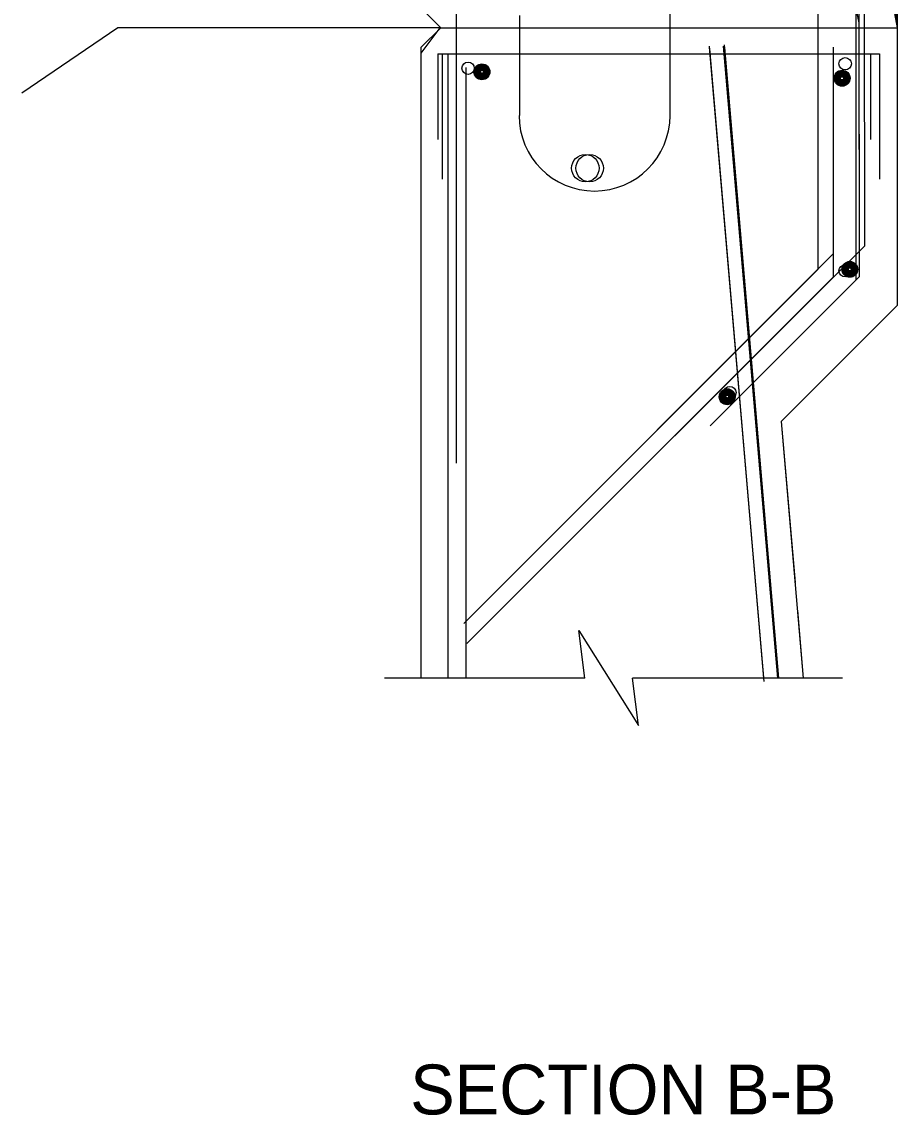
# Model space of a CAD drawing. Extents: x 25576 to 25873, y -3191 to -3046.
# Drawn here: x 25581.66 to 25585.337, y -3090.704 to -3086.112 of the extents above; entities that cross this region are included whole.
import ezdxf

# ---------------------------------------------------------------- set-up
doc = ezdxf.new("R2010")
doc.units = 0
for name, color, linetype in [('213 Rebar', 7, 'Continuous'), ('border_NO-PLOT', 7, 'Continuous'), ('str_Concrete-A', 7, 'Continuous'), ('str_Reinforcement-C', 7, 'Continuous'), ('str_Reinforcement-I', 7, 'Continuous'), ('str_Reinforcement-J', 7, 'Continuous'), ('str_Reinforcement-M', 7, 'Continuous'), ('str_Reinforcement-N', 7, 'Continuous'), ('str_Reinforcement-O', 7, 'Continuous')]:
    doc.layers.add(name, color=color, linetype=linetype)

msp = doc.modelspace()

# ---------------------------------------------------------------- linework, layer by layer
at = {"layer": '213 Rebar'}
for p, q in [((25585.0686, -3086.218), (25585.0686, -3087.1846)), ((25585.0686, -3086.218), (25585.0686, -3087.0869)), ((25585.0686, -3086.218), (25585.0686, -3087.0869)), ((25585.0686, -3087.0869), (25583.5898, -3088.5656)), ((25585.0686, -3087.0869), (25583.5995, -3088.556)), ((25585.0686, -3087.1846), (25583.5297, -3088.7235))]:
    msp.add_line(p, q, dxfattribs=at)
at = {"layer": 'str_Concrete-A'}
for p, q in [((25585.3367, -3083.2197), (25585.3367, -3086.1364)), ((25585.3367, -3083.5527), (25585.3367, -3086.1364)), ((25585.17, -3085.2185), (25585.3367, -3086.1364)), ((25585.2612, -3085.2189), (25585.3367, -3086.1364)), ((25583.3367, -3086.053), (25583.42, -3086.1364)), ((25583.3367, -3086.053), (25583.42, -3086.1364)), ((25583.3367, -3086.053), (25583.42, -3086.1364)), ((25582.063, -3086.1364), (25581.6603, -3086.4113)), ((25583.4165, -3086.1364), (25582.063, -3086.1364)), ((25583.4165, -3086.1364), (25583.3367, -3086.243)), ((25583.4165, -3086.1364), (25583.3367, -3086.243)), ((25583.3367, -3086.2197), (25583.42, -3086.1364)), ((25583.4165, -3086.1364), (25585.3367, -3086.1364)), ((25583.4165, -3086.1364), (25585.3367, -3086.1364)), ((25583.4165, -3086.1364), (25585.3367, -3086.1364)), ((25585.3367, -3086.1364), (25585.3367, -3087.303)), ((25585.3367, -3086.1364), (25585.3367, -3087.303)), ((25585.3367, -3086.1364), (25585.3367, -3087.303)), ((25583.3367, -3086.2197), (25583.3367, -3088.868)), ((25583.3367, -3086.243), (25583.3367, -3088.868)), ((25583.3367, -3086.243), (25583.3367, -3088.868)), ((25585.3367, -3087.303), (25584.8499, -3087.7899)), ((25585.3367, -3087.303), (25584.8499, -3087.7899)), ((25585.3367, -3087.303), (25584.8499, -3087.7899)), ((25584.8499, -3087.7899), (25584.9424, -3088.868)), ((25584.8499, -3087.7899), (25584.9424, -3088.868)), ((25584.8499, -3087.7899), (25584.908, -3088.467)), ((25584.918, -3088.5843), (25584.9424, -3088.868)), ((25584.0253, -3088.868), (25583.1837, -3088.868)), ((25584.0253, -3088.868), (25583.1837, -3088.868)), ((25584.0253, -3088.868), (25583.1837, -3088.868)), ((25585.1074, -3088.868), (25584.2253, -3088.868)), ((25585.1074, -3088.868), (25584.2253, -3088.868)), ((25585.1074, -3088.868), (25584.2253, -3088.868))]:
    msp.add_line(p, q, dxfattribs=at)
msp.add_lwpolyline([(25584.0253, -3088.868), (25584.0003, -3088.668), (25584.2503, -3089.068), (25584.2253, -3088.868)], dxfattribs=at)
msp.add_lwpolyline([(25584.0253, -3088.868), (25584.0003, -3088.668), (25584.2503, -3089.068), (25584.2253, -3088.868)], dxfattribs=at)
msp.add_lwpolyline([(25584.0253, -3088.868), (25584.0003, -3088.668), (25584.2503, -3089.068), (25584.2253, -3088.868)], dxfattribs=at)
at = {"layer": 'str_Reinforcement-C'}
for p, q in [((25585.0049, -3087.1506), (25585.0049, -3083.2295)), ((25585.1946, -3083.3514), (25585.1994, -3087.0538)), ((25585.1994, -3087.0538), (25583.6041, -3088.6491)), ((25585.0049, -3087.1506), (25583.5169, -3088.6386))]:
    msp.add_line(p, q, dxfattribs=at)
for centre, radius in [((25583.5927, -3086.3217), 0.0334), ((25583.5927, -3086.3217), 0.0317), ((25583.5927, -3086.3217), 0.03), ((25583.5927, -3086.3217), 0.0283), ((25583.5927, -3086.3217), 0.0267), ((25583.5927, -3086.3217), 0.025), ((25583.5927, -3086.3217), 0.0233), ((25583.5927, -3086.3217), 0.0217), ((25583.5927, -3086.3217), 0.02), ((25583.5927, -3086.3217), 0.0183), ((25583.5927, -3086.3217), 0.0167), ((25583.5927, -3086.3217), 0.015), ((25583.5927, -3086.3217), 0.0133), ((25583.5927, -3086.3217), 0.0117), ((25583.5927, -3086.3217), 0.01), ((25583.5927, -3086.3217), 0.00834), ((25583.5927, -3086.3217), 0.00667), ((25585.1055, -3086.3486), 0.0334), ((25585.1055, -3086.3486), 0.0317), ((25585.1055, -3086.3486), 0.03), ((25585.1055, -3086.3486), 0.0283), ((25585.1055, -3086.3486), 0.0267), ((25585.1055, -3086.3486), 0.025), ((25585.1055, -3086.3486), 0.0233), ((25585.1055, -3086.3486), 0.0217), ((25585.1055, -3086.3486), 0.02), ((25585.1055, -3086.3486), 0.0183), ((25585.1055, -3086.3486), 0.0167), ((25585.1055, -3086.3486), 0.015), ((25585.1055, -3086.3486), 0.0133), ((25585.1055, -3086.3486), 0.0117), ((25585.1055, -3086.3486), 0.01), ((25585.1055, -3086.3486), 0.00834), ((25585.1055, -3086.3486), 0.00667), ((25585.1379, -3087.1514), 0.0334), ((25585.1379, -3087.1514), 0.0317), ((25585.1379, -3087.1514), 0.03), ((25585.1379, -3087.1514), 0.0283), ((25585.1379, -3087.1514), 0.0267), ((25585.1379, -3087.1514), 0.025), ((25585.1379, -3087.1514), 0.0233), ((25585.1379, -3087.1514), 0.0217), ((25585.1379, -3087.1514), 0.02), ((25585.1379, -3087.1514), 0.0183), ((25585.1379, -3087.1514), 0.0167), ((25585.1379, -3087.1514), 0.015), ((25585.1379, -3087.1514), 0.0133), ((25585.1379, -3087.1514), 0.0117), ((25585.1379, -3087.1514), 0.01), ((25585.1379, -3087.1514), 0.00834), ((25585.1379, -3087.1514), 0.00667), ((25584.6226, -3087.6865), 0.0334), ((25584.6226, -3087.6865), 0.0317), ((25584.6226, -3087.6865), 0.03), ((25584.6226, -3087.6865), 0.0283), ((25584.6226, -3087.6865), 0.0267), ((25584.6226, -3087.6865), 0.025), ((25584.6226, -3087.6865), 0.0233), ((25584.6226, -3087.6865), 0.0217), ((25584.6226, -3087.6865), 0.02), ((25584.6226, -3087.6865), 0.0183), ((25584.6226, -3087.6865), 0.0167), ((25584.6226, -3087.6865), 0.015), ((25584.6226, -3087.6865), 0.0133), ((25584.6226, -3087.6865), 0.0117), ((25584.6226, -3087.6865), 0.01), ((25584.6226, -3087.6865), 0.00834), ((25584.6226, -3087.6865), 0.00667)]:
    msp.add_circle(centre, radius, dxfattribs=at)
at = {"layer": 'str_Reinforcement-I'}
for p, q in [((25584.3816, -3083.6364), (25584.3816, -3086.5053)), ((25583.7499, -3086.0852), (25583.7499, -3086.5053))]:
    msp.add_line(p, q, dxfattribs=at)
msp.add_arc((25584.0657, -3086.5053), 0.3172, 180, 0, dxfattribs=at)
at = {"layer": 'str_Reinforcement-J'}
for p, q in [((25583.4071, -3086.2458), (25585.2247, -3086.2458)), ((25583.4071, -3086.2458), (25583.4071, -3086.6062)), ((25583.4252, -3086.2458), (25584.3796, -3086.2458)), ((25583.4252, -3086.2458), (25583.4252, -3086.7725)), ((25583.4507, -3086.6449), (25583.4507, -3086.2458)), ((25583.4507, -3086.2458), (25585.262, -3086.2458)), ((25584.3796, -3086.2458), (25585.262, -3086.2458)), ((25585.2247, -3086.2458), (25585.2247, -3086.6062)), ((25585.262, -3086.2458), (25585.262, -3086.6449)), ((25585.262, -3086.2458), (25585.262, -3086.7725))]:
    msp.add_line(p, q, dxfattribs=at)
at = {"layer": 'str_Reinforcement-M'}
for p, q in [((25585.0294, -3085.4031), (25585.1758, -3086.1166)), ((25585.1634, -3085.3852), (25585.1634, -3087.1967)), ((25585.1758, -3085.3836), (25585.1758, -3086.1166)), ((25583.4838, -3085.602), (25583.4838, -3087.7351)), ((25583.4838, -3085.602), (25583.4838, -3087.966)), ((25583.4838, -3085.602), (25583.4838, -3087.7351)), ((25585.1758, -3086.1166), (25585.177, -3087.0501)), ((25585.1758, -3086.1166), (25585.1772, -3087.183)), ((25585.1758, -3086.1166), (25585.1772, -3087.183)), ((25585.177, -3087.183), (25584.5513, -3087.8088)), ((25585.177, -3087.183), (25584.5814, -3087.7787)), ((25585.1634, -3087.1967), (25584.5814, -3087.7787))]:
    msp.add_line(p, q, dxfattribs=at)
at = {"layer": 'str_Reinforcement-N'}
for p, q in [((25584.5473, -3086.214), (25584.7751, -3088.868)), ((25584.5477, -3086.2185), (25584.7763, -3088.8822)), ((25584.5482, -3086.2248), (25584.7751, -3088.868)), ((25584.6058, -3086.2135), (25584.8336, -3088.868)), ((25584.6103, -3086.2086), (25584.8385, -3088.868)), ((25584.6112, -3086.2194), (25584.8385, -3088.868)), ((25583.4507, -3088.868), (25583.4507, -3086.286)), ((25583.526, -3088.868), (25583.526, -3086.303)), ((25583.526, -3088.868), (25583.526, -3086.3479))]:
    msp.add_line(p, q, dxfattribs=at)
at = {"layer": 'str_Reinforcement-O'}
for centre, radius in [((25583.5344, -3086.3067), 0.026), ((25583.5927, -3086.3217), 0.0334), ((25583.5927, -3086.3217), 0.0317), ((25585.1184, -3086.2877), 0.026), ((25583.5927, -3086.3217), 0.03), ((25583.5927, -3086.3217), 0.0283), ((25583.5927, -3086.3217), 0.0267), ((25583.5927, -3086.3217), 0.025), ((25583.5927, -3086.3217), 0.0233), ((25583.5927, -3086.3217), 0.0217), ((25583.5927, -3086.3217), 0.02), ((25583.5927, -3086.3217), 0.0183), ((25583.5927, -3086.3217), 0.0167), ((25583.5927, -3086.3217), 0.015), ((25583.5927, -3086.3217), 0.0133), ((25583.5927, -3086.3217), 0.0117), ((25583.5927, -3086.3217), 0.01), ((25583.5927, -3086.3217), 0.00834), ((25583.5927, -3086.3217), 0.00667), ((25585.1055, -3086.3486), 0.0334), ((25585.1055, -3086.3486), 0.0317), ((25585.1055, -3086.3486), 0.03), ((25585.1055, -3086.3486), 0.0283), ((25585.1055, -3086.3486), 0.0267), ((25585.1055, -3086.3486), 0.025), ((25585.1055, -3086.3486), 0.0233), ((25585.1055, -3086.3486), 0.0217), ((25585.1055, -3086.3486), 0.02), ((25585.1055, -3086.3486), 0.0183), ((25585.1055, -3086.3486), 0.0167), ((25585.1055, -3086.3486), 0.015), ((25585.1055, -3086.3486), 0.0133), ((25585.1055, -3086.3486), 0.0117), ((25585.1055, -3086.3486), 0.01), ((25585.1055, -3086.3486), 0.00834), ((25585.1055, -3086.3486), 0.00667), ((25584.0271, -3086.7263), 0.0576), ((25584.0451, -3086.7263), 0.0576), ((25585.1184, -3087.1575), 0.026), ((25585.1379, -3087.1514), 0.0334), ((25585.1379, -3087.1514), 0.0317), ((25585.1379, -3087.1514), 0.03), ((25585.1379, -3087.1514), 0.0283), ((25585.1379, -3087.1514), 0.0267), ((25585.1379, -3087.1514), 0.025), ((25585.1379, -3087.1514), 0.0233), ((25585.1379, -3087.1514), 0.0217), ((25585.1379, -3087.1514), 0.02), ((25585.1379, -3087.1514), 0.0183), ((25585.1379, -3087.1514), 0.0167), ((25585.1379, -3087.1514), 0.015), ((25585.1379, -3087.1514), 0.0133), ((25585.1379, -3087.1514), 0.0117), ((25585.1379, -3087.1514), 0.01), ((25585.1379, -3087.1514), 0.00834), ((25585.1379, -3087.1514), 0.00667), ((25584.6226, -3087.6865), 0.0334), ((25584.6226, -3087.6865), 0.0317), ((25584.6226, -3087.6865), 0.03), ((25584.6226, -3087.6865), 0.0283), ((25584.6226, -3087.6865), 0.0267), ((25584.6226, -3087.6865), 0.025), ((25584.6226, -3087.6865), 0.0233), ((25584.6226, -3087.6865), 0.0217), ((25584.6226, -3087.6865), 0.02), ((25584.6226, -3087.6865), 0.0183), ((25584.6341, -3087.6691), 0.026), ((25584.6226, -3087.6865), 0.0167), ((25584.6226, -3087.6865), 0.015), ((25584.6226, -3087.6865), 0.0133), ((25584.6226, -3087.6865), 0.0117), ((25584.6226, -3087.6865), 0.01), ((25584.6226, -3087.6865), 0.00834), ((25584.6226, -3087.6865), 0.00667)]:
    msp.add_circle(centre, radius, dxfattribs=at)

# ---------------------------------------------------------------- texts
at = {"layer": 'border_NO-PLOT'}
msp.add_text('SECTION B-B', height=0.209524, dxfattribs=at).set_placement((25583.2913, -3090.701))

doc.saveas('drawing.dxf')
